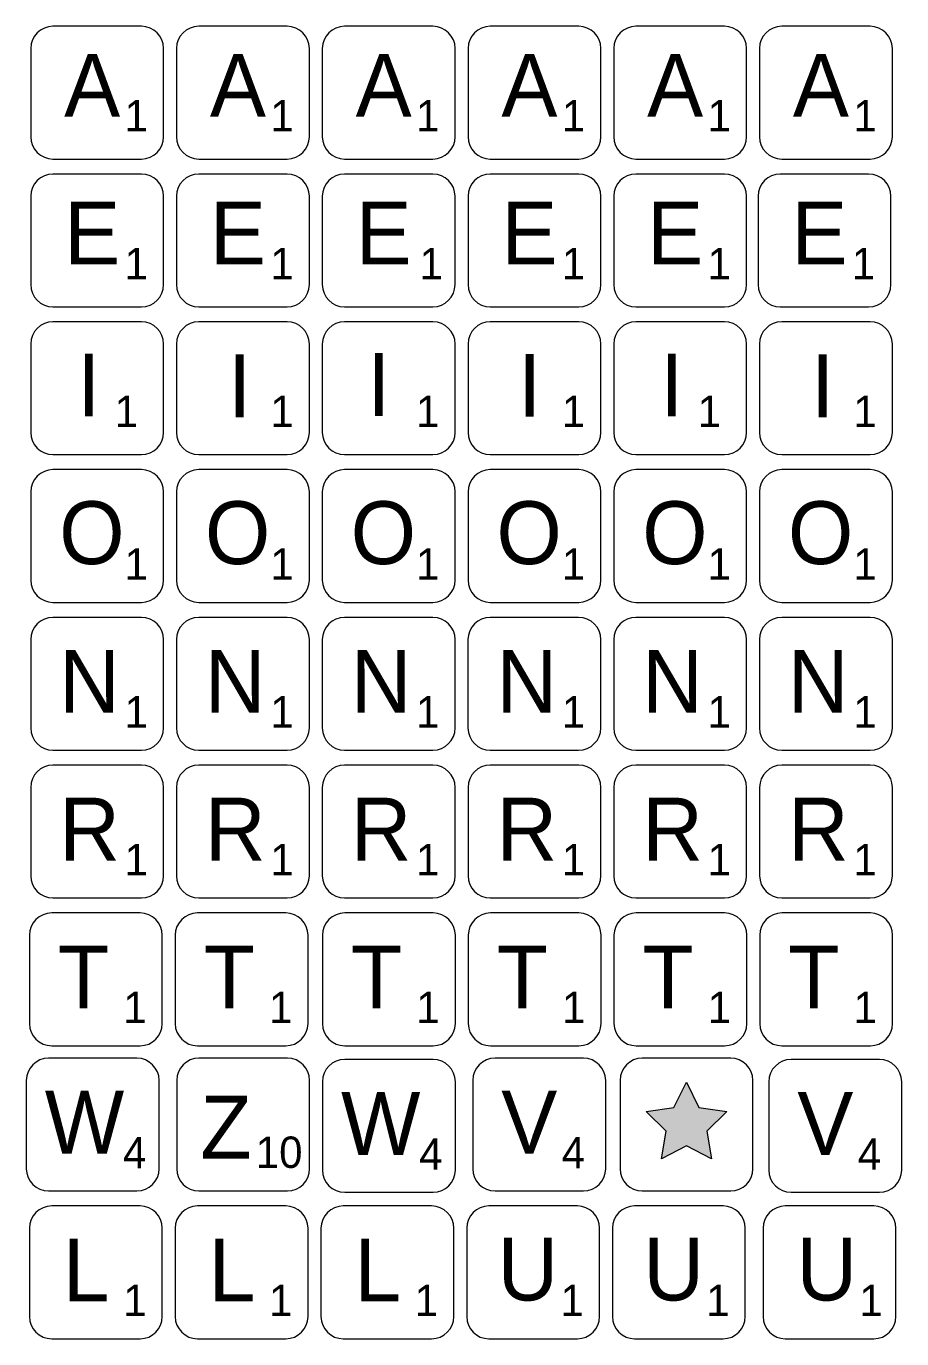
# Model space of a CAD drawing. Header units: inches. Extents: x 6.17 to 16.02, y -13.28 to -5.82.
# Drawn here: x 6.17 to 11.1, y -13.24 to -5.84 of the extents above; entities that cross this region are included whole.
import ezdxf

# ---------------------------------------------------------------- set-up
doc = ezdxf.new("R2010")
doc.units = ezdxf.units.IN
doc.header["$MEASUREMENT"] = 0
doc.layers.add('Layer 3', color=7, linetype='Continuous')

msp = doc.modelspace()

# ---------------------------------------------------------------- hatches: boundary and pattern name
at = {"layer": 'Layer 3', "true_color": 0x231f20}
h = msp.add_hatch(color=179, dxfattribs=at)
h.dxf.hatch_style = 2
h.paths.add_polyline_path([(9.8907, -11.7922), (9.9611, -11.9348), (10.1185, -11.9577), (10.0046, -12.0687), (10.0315, -12.2254), (9.8907, -12.1514), (9.75, -12.2254), (9.7769, -12.0687), (9.663, -11.9577), (9.8204, -11.9348)])

# ---------------------------------------------------------------- linework, layer by layer
at = {"layer": 'Layer 3', "lineweight": 0}
msp.add_lwpolyline([(9.8907, -11.7922), (9.9611, -11.9348), (10.1185, -11.9577), (10.0046, -12.0687), (10.0315, -12.2254), (9.8907, -12.1514), (9.75, -12.2254), (9.7769, -12.0687), (9.663, -11.9577), (9.8204, -11.9348), (9.8907, -11.7922)], dxfattribs=at)
for points in [[(6.8222, -6.5918), (6.8222, -6.5918), (6.3242, -6.5918), (6.3242, -6.5918), (6.2555, -6.5918), (6.1992, -6.5355), (6.1992, -6.4668), (6.1992, -6.4668), (6.1992, -5.9688), (6.1992, -5.9688), (6.1992, -5.9), (6.2555, -5.8438), (6.3242, -5.8438), (6.3242, -5.8438), (6.8222, -5.8438), (6.8222, -5.8438), (6.891, -5.8438), (6.9472, -5.9), (6.9472, -5.9688), (6.9472, -5.9688), (6.9472, -6.4668), (6.9472, -6.4668), (6.9472, -6.5355), (6.891, -6.5918), (6.8222, -6.5918)], [(7.6428, -6.5918), (7.6428, -6.5918), (7.1448, -6.5918), (7.1448, -6.5918), (7.076, -6.5918), (7.0198, -6.5355), (7.0198, -6.4668), (7.0198, -6.4668), (7.0198, -5.9688), (7.0198, -5.9688), (7.0198, -5.9), (7.076, -5.8438), (7.1448, -5.8438), (7.1448, -5.8438), (7.6428, -5.8438), (7.6428, -5.8438), (7.7115, -5.8438), (7.7678, -5.9), (7.7678, -5.9688), (7.7678, -5.9688), (7.7678, -6.4668), (7.7678, -6.4668), (7.7678, -6.5355), (7.7115, -6.5918), (7.6428, -6.5918)], [(8.4633, -6.5918), (8.4633, -6.5918), (7.9653, -6.5918), (7.9653, -6.5918), (7.8965, -6.5918), (7.8403, -6.5355), (7.8403, -6.4668), (7.8403, -6.4668), (7.8403, -5.9688), (7.8403, -5.9688), (7.8403, -5.9), (7.8965, -5.8438), (7.9653, -5.8438), (7.9653, -5.8438), (8.4633, -5.8438), (8.4633, -5.8438), (8.532, -5.8438), (8.5883, -5.9), (8.5883, -5.9688), (8.5883, -5.9688), (8.5883, -6.4668), (8.5883, -6.4668), (8.5883, -6.5355), (8.532, -6.5918), (8.4633, -6.5918)], [(9.2838, -6.5918), (9.2838, -6.5918), (8.7858, -6.5918), (8.7858, -6.5918), (8.717, -6.5918), (8.6608, -6.5355), (8.6608, -6.4668), (8.6608, -6.4668), (8.6608, -5.9688), (8.6608, -5.9688), (8.6608, -5.9), (8.717, -5.8438), (8.7858, -5.8438), (8.7858, -5.8438), (9.2838, -5.8438), (9.2838, -5.8438), (9.3525, -5.8438), (9.4088, -5.9), (9.4088, -5.9688), (9.4088, -5.9688), (9.4088, -6.4668), (9.4088, -6.4668), (9.4088, -6.5355), (9.3525, -6.5918), (9.2838, -6.5918)], [(10.1043, -6.5918), (10.1043, -6.5918), (9.6063, -6.5918), (9.6063, -6.5918), (9.5376, -6.5918), (9.4813, -6.5355), (9.4813, -6.4668), (9.4813, -6.4668), (9.4813, -5.9688), (9.4813, -5.9688), (9.4813, -5.9), (9.5376, -5.8438), (9.6063, -5.8438), (9.6063, -5.8438), (10.1043, -5.8438), (10.1043, -5.8438), (10.1731, -5.8438), (10.2293, -5.9), (10.2293, -5.9688), (10.2293, -5.9688), (10.2293, -6.4668), (10.2293, -6.4668), (10.2293, -6.5355), (10.1731, -6.5918), (10.1043, -6.5918)], [(10.9248, -6.5918), (10.9248, -6.5918), (10.4268, -6.5918), (10.4268, -6.5918), (10.3581, -6.5918), (10.3018, -6.5355), (10.3018, -6.4668), (10.3018, -6.4668), (10.3018, -5.9688), (10.3018, -5.9688), (10.3018, -5.9), (10.3581, -5.8438), (10.4268, -5.8438), (10.4268, -5.8438), (10.9248, -5.8438), (10.9248, -5.8438), (10.9936, -5.8438), (11.0498, -5.9), (11.0498, -5.9688), (11.0498, -5.9688), (11.0498, -6.4668), (11.0498, -6.4668), (11.0498, -6.5355), (10.9936, -6.5918), (10.9248, -6.5918)], [(6.8222, -7.4244), (6.8222, -7.4244), (6.3242, -7.4244), (6.3242, -7.4244), (6.2555, -7.4244), (6.1992, -7.3682), (6.1992, -7.2994), (6.1992, -7.2994), (6.1992, -6.8014), (6.1992, -6.8014), (6.1992, -6.7327), (6.2555, -6.6764), (6.3242, -6.6764), (6.3242, -6.6764), (6.8222, -6.6764), (6.8222, -6.6764), (6.891, -6.6764), (6.9472, -6.7327), (6.9472, -6.8014), (6.9472, -6.8014), (6.9472, -7.2994), (6.9472, -7.2994), (6.9472, -7.3682), (6.891, -7.4244), (6.8222, -7.4244)], [(7.6426, -7.4244), (7.6426, -7.4244), (7.1446, -7.4244), (7.1446, -7.4244), (7.0759, -7.4244), (7.0196, -7.3682), (7.0196, -7.2994), (7.0196, -7.2994), (7.0196, -6.8014), (7.0196, -6.8014), (7.0196, -6.7327), (7.0759, -6.6764), (7.1446, -6.6764), (7.1446, -6.6764), (7.6426, -6.6764), (7.6426, -6.6764), (7.7114, -6.6764), (7.7676, -6.7327), (7.7676, -6.8014), (7.7676, -6.8014), (7.7676, -7.2994), (7.7676, -7.2994), (7.7676, -7.3682), (7.7114, -7.4244), (7.6426, -7.4244)], [(8.4632, -7.4244), (8.4632, -7.4244), (7.9652, -7.4244), (7.9652, -7.4244), (7.8965, -7.4244), (7.8402, -7.3682), (7.8402, -7.2994), (7.8402, -7.2994), (7.8402, -6.8014), (7.8402, -6.8014), (7.8402, -6.7327), (7.8965, -6.6764), (7.9652, -6.6764), (7.9652, -6.6764), (8.4632, -6.6764), (8.4632, -6.6764), (8.532, -6.6764), (8.5882, -6.7327), (8.5882, -6.8014), (8.5882, -6.8014), (8.5882, -7.2994), (8.5882, -7.2994), (8.5882, -7.3682), (8.532, -7.4244), (8.4632, -7.4244)], [(9.2838, -7.4244), (9.2838, -7.4244), (8.7858, -7.4244), (8.7858, -7.4244), (8.717, -7.4244), (8.6608, -7.3682), (8.6608, -7.2994), (8.6608, -7.2994), (8.6608, -6.8014), (8.6608, -6.8014), (8.6608, -6.7327), (8.717, -6.6764), (8.7858, -6.6764), (8.7858, -6.6764), (9.2838, -6.6764), (9.2838, -6.6764), (9.3525, -6.6764), (9.4088, -6.7327), (9.4088, -6.8014), (9.4088, -6.8014), (9.4088, -7.2994), (9.4088, -7.2994), (9.4088, -7.3682), (9.3525, -7.4244), (9.2838, -7.4244)], [(10.1042, -7.4244), (10.1042, -7.4244), (9.6062, -7.4244), (9.6062, -7.4244), (9.5374, -7.4244), (9.4812, -7.3682), (9.4812, -7.2994), (9.4812, -7.2994), (9.4812, -6.8014), (9.4812, -6.8014), (9.4812, -6.7327), (9.5374, -6.6764), (9.6062, -6.6764), (9.6062, -6.6764), (10.1042, -6.6764), (10.1042, -6.6764), (10.1729, -6.6764), (10.2292, -6.7327), (10.2292, -6.8014), (10.2292, -6.8014), (10.2292, -7.2994), (10.2292, -7.2994), (10.2292, -7.3682), (10.1729, -7.4244), (10.1042, -7.4244)], [(10.9164, -7.4244), (10.9164, -7.4244), (10.4184, -7.4244), (10.4184, -7.4244), (10.3496, -7.4244), (10.2934, -7.3682), (10.2934, -7.2994), (10.2934, -7.2994), (10.2934, -6.8014), (10.2934, -6.8014), (10.2934, -6.7327), (10.3496, -6.6764), (10.4184, -6.6764), (10.4184, -6.6764), (10.9164, -6.6764), (10.9164, -6.6764), (10.9851, -6.6764), (11.0414, -6.7327), (11.0414, -6.8014), (11.0414, -6.8014), (11.0414, -7.2994), (11.0414, -7.2994), (11.0414, -7.3682), (10.9851, -7.4244), (10.9164, -7.4244)], [(6.8222, -8.257), (6.8222, -8.257), (6.3242, -8.257), (6.3242, -8.257), (6.2555, -8.257), (6.1992, -8.2008), (6.1992, -8.132), (6.1992, -8.132), (6.1992, -7.634), (6.1992, -7.634), (6.1992, -7.5653), (6.2555, -7.509), (6.3242, -7.509), (6.3242, -7.509), (6.8222, -7.509), (6.8222, -7.509), (6.891, -7.509), (6.9472, -7.5653), (6.9472, -7.634), (6.9472, -7.634), (6.9472, -8.132), (6.9472, -8.132), (6.9472, -8.2008), (6.891, -8.257), (6.8222, -8.257)], [(7.6428, -8.257), (7.6428, -8.257), (7.1448, -8.257), (7.1448, -8.257), (7.076, -8.257), (7.0198, -8.2008), (7.0198, -8.132), (7.0198, -8.132), (7.0198, -7.634), (7.0198, -7.634), (7.0198, -7.5653), (7.076, -7.509), (7.1448, -7.509), (7.1448, -7.509), (7.6428, -7.509), (7.6428, -7.509), (7.7115, -7.509), (7.7678, -7.5653), (7.7678, -7.634), (7.7678, -7.634), (7.7678, -8.132), (7.7678, -8.132), (7.7678, -8.2008), (7.7115, -8.257), (7.6428, -8.257)], [(8.4633, -8.257), (8.4633, -8.257), (7.9653, -8.257), (7.9653, -8.257), (7.8965, -8.257), (7.8403, -8.2008), (7.8403, -8.132), (7.8403, -8.132), (7.8403, -7.634), (7.8403, -7.634), (7.8403, -7.5653), (7.8965, -7.509), (7.9653, -7.509), (7.9653, -7.509), (8.4633, -7.509), (8.4633, -7.509), (8.532, -7.509), (8.5883, -7.5653), (8.5883, -7.634), (8.5883, -7.634), (8.5883, -8.132), (8.5883, -8.132), (8.5883, -8.2008), (8.532, -8.257), (8.4633, -8.257)], [(9.2838, -8.257), (9.2838, -8.257), (8.7858, -8.257), (8.7858, -8.257), (8.717, -8.257), (8.6608, -8.2008), (8.6608, -8.132), (8.6608, -8.132), (8.6608, -7.634), (8.6608, -7.634), (8.6608, -7.5653), (8.717, -7.509), (8.7858, -7.509), (8.7858, -7.509), (9.2838, -7.509), (9.2838, -7.509), (9.3525, -7.509), (9.4088, -7.5653), (9.4088, -7.634), (9.4088, -7.634), (9.4088, -8.132), (9.4088, -8.132), (9.4088, -8.2008), (9.3525, -8.257), (9.2838, -8.257)], [(10.1043, -8.257), (10.1043, -8.257), (9.6063, -8.257), (9.6063, -8.257), (9.5376, -8.257), (9.4813, -8.2008), (9.4813, -8.132), (9.4813, -8.132), (9.4813, -7.634), (9.4813, -7.634), (9.4813, -7.5653), (9.5376, -7.509), (9.6063, -7.509), (9.6063, -7.509), (10.1043, -7.509), (10.1043, -7.509), (10.1731, -7.509), (10.2293, -7.5653), (10.2293, -7.634), (10.2293, -7.634), (10.2293, -8.132), (10.2293, -8.132), (10.2293, -8.2008), (10.1731, -8.257), (10.1043, -8.257)], [(10.9248, -8.257), (10.9248, -8.257), (10.4268, -8.257), (10.4268, -8.257), (10.3581, -8.257), (10.3018, -8.2008), (10.3018, -8.132), (10.3018, -8.132), (10.3018, -7.634), (10.3018, -7.634), (10.3018, -7.5653), (10.3581, -7.509), (10.4268, -7.509), (10.4268, -7.509), (10.9248, -7.509), (10.9248, -7.509), (10.9936, -7.509), (11.0498, -7.5653), (11.0498, -7.634), (11.0498, -7.634), (11.0498, -8.132), (11.0498, -8.132), (11.0498, -8.2008), (10.9936, -8.257), (10.9248, -8.257)], [(6.8222, -9.0897), (6.8222, -9.0897), (6.3242, -9.0897), (6.3242, -9.0897), (6.2555, -9.0897), (6.1992, -9.0334), (6.1992, -8.9647), (6.1992, -8.9647), (6.1992, -8.4667), (6.1992, -8.4667), (6.1992, -8.3979), (6.2555, -8.3417), (6.3242, -8.3417), (6.3242, -8.3417), (6.8222, -8.3417), (6.8222, -8.3417), (6.891, -8.3417), (6.9472, -8.3979), (6.9472, -8.4667), (6.9472, -8.4667), (6.9472, -8.9647), (6.9472, -8.9647), (6.9472, -9.0334), (6.891, -9.0897), (6.8222, -9.0897)], [(7.6428, -9.0897), (7.6428, -9.0897), (7.1448, -9.0897), (7.1448, -9.0897), (7.076, -9.0897), (7.0198, -9.0334), (7.0198, -8.9647), (7.0198, -8.9647), (7.0198, -8.4667), (7.0198, -8.4667), (7.0198, -8.3979), (7.076, -8.3417), (7.1448, -8.3417), (7.1448, -8.3417), (7.6428, -8.3417), (7.6428, -8.3417), (7.7115, -8.3417), (7.7678, -8.3979), (7.7678, -8.4667), (7.7678, -8.4667), (7.7678, -8.9647), (7.7678, -8.9647), (7.7678, -9.0334), (7.7115, -9.0897), (7.6428, -9.0897)], [(8.4633, -9.0897), (8.4633, -9.0897), (7.9653, -9.0897), (7.9653, -9.0897), (7.8965, -9.0897), (7.8403, -9.0334), (7.8403, -8.9647), (7.8403, -8.9647), (7.8403, -8.4667), (7.8403, -8.4667), (7.8403, -8.3979), (7.8965, -8.3417), (7.9653, -8.3417), (7.9653, -8.3417), (8.4633, -8.3417), (8.4633, -8.3417), (8.532, -8.3417), (8.5883, -8.3979), (8.5883, -8.4667), (8.5883, -8.4667), (8.5883, -8.9647), (8.5883, -8.9647), (8.5883, -9.0334), (8.532, -9.0897), (8.4633, -9.0897)], [(9.2838, -9.0897), (9.2838, -9.0897), (8.7858, -9.0897), (8.7858, -9.0897), (8.717, -9.0897), (8.6608, -9.0334), (8.6608, -8.9647), (8.6608, -8.9647), (8.6608, -8.4667), (8.6608, -8.4667), (8.6608, -8.3979), (8.717, -8.3417), (8.7858, -8.3417), (8.7858, -8.3417), (9.2838, -8.3417), (9.2838, -8.3417), (9.3525, -8.3417), (9.4088, -8.3979), (9.4088, -8.4667), (9.4088, -8.4667), (9.4088, -8.9647), (9.4088, -8.9647), (9.4088, -9.0334), (9.3525, -9.0897), (9.2838, -9.0897)], [(10.1043, -9.0897), (10.1043, -9.0897), (9.6063, -9.0897), (9.6063, -9.0897), (9.5376, -9.0897), (9.4813, -9.0334), (9.4813, -8.9647), (9.4813, -8.9647), (9.4813, -8.4667), (9.4813, -8.4667), (9.4813, -8.3979), (9.5376, -8.3417), (9.6063, -8.3417), (9.6063, -8.3417), (10.1043, -8.3417), (10.1043, -8.3417), (10.1731, -8.3417), (10.2293, -8.3979), (10.2293, -8.4667), (10.2293, -8.4667), (10.2293, -8.9647), (10.2293, -8.9647), (10.2293, -9.0334), (10.1731, -9.0897), (10.1043, -9.0897)], [(10.9248, -9.0897), (10.9248, -9.0897), (10.4268, -9.0897), (10.4268, -9.0897), (10.3581, -9.0897), (10.3018, -9.0334), (10.3018, -8.9647), (10.3018, -8.9647), (10.3018, -8.4667), (10.3018, -8.4667), (10.3018, -8.3979), (10.3581, -8.3417), (10.4268, -8.3417), (10.4268, -8.3417), (10.9248, -8.3417), (10.9248, -8.3417), (10.9936, -8.3417), (11.0498, -8.3979), (11.0498, -8.4667), (11.0498, -8.4667), (11.0498, -8.9647), (11.0498, -8.9647), (11.0498, -9.0334), (10.9936, -9.0897), (10.9248, -9.0897)], [(6.8222, -9.9223), (6.8222, -9.9223), (6.3242, -9.9223), (6.3242, -9.9223), (6.2555, -9.9223), (6.1992, -9.8661), (6.1992, -9.7973), (6.1992, -9.7973), (6.1992, -9.2993), (6.1992, -9.2993), (6.1992, -9.2306), (6.2555, -9.1743), (6.3242, -9.1743), (6.3242, -9.1743), (6.8222, -9.1743), (6.8222, -9.1743), (6.891, -9.1743), (6.9472, -9.2306), (6.9472, -9.2993), (6.9472, -9.2993), (6.9472, -9.7973), (6.9472, -9.7973), (6.9472, -9.8661), (6.891, -9.9223), (6.8222, -9.9223)], [(7.6426, -9.9223), (7.6426, -9.9223), (7.1446, -9.9223), (7.1446, -9.9223), (7.0759, -9.9223), (7.0196, -9.8661), (7.0196, -9.7973), (7.0196, -9.7973), (7.0196, -9.2993), (7.0196, -9.2993), (7.0196, -9.2306), (7.0759, -9.1743), (7.1446, -9.1743), (7.1446, -9.1743), (7.6426, -9.1743), (7.6426, -9.1743), (7.7114, -9.1743), (7.7676, -9.2306), (7.7676, -9.2993), (7.7676, -9.2993), (7.7676, -9.7973), (7.7676, -9.7973), (7.7676, -9.8661), (7.7114, -9.9223), (7.6426, -9.9223)], [(8.4633, -9.9223), (8.4633, -9.9223), (7.9653, -9.9223), (7.9653, -9.9223), (7.8965, -9.9223), (7.8403, -9.8661), (7.8403, -9.7973), (7.8403, -9.7973), (7.8403, -9.2993), (7.8403, -9.2993), (7.8403, -9.2306), (7.8965, -9.1743), (7.9653, -9.1743), (7.9653, -9.1743), (8.4633, -9.1743), (8.4633, -9.1743), (8.532, -9.1743), (8.5883, -9.2306), (8.5883, -9.2993), (8.5883, -9.2993), (8.5883, -9.7973), (8.5883, -9.7973), (8.5883, -9.8661), (8.532, -9.9223), (8.4633, -9.9223)], [(9.2837, -9.9223), (9.2837, -9.9223), (8.7857, -9.9223), (8.7857, -9.9223), (8.7169, -9.9223), (8.6607, -9.8661), (8.6607, -9.7973), (8.6607, -9.7973), (8.6607, -9.2993), (8.6607, -9.2993), (8.6607, -9.2306), (8.7169, -9.1743), (8.7857, -9.1743), (8.7857, -9.1743), (9.2837, -9.1743), (9.2837, -9.1743), (9.3524, -9.1743), (9.4087, -9.2306), (9.4087, -9.2993), (9.4087, -9.2993), (9.4087, -9.7973), (9.4087, -9.7973), (9.4087, -9.8661), (9.3524, -9.9223), (9.2837, -9.9223)], [(10.1041, -9.9223), (10.1041, -9.9223), (9.6061, -9.9223), (9.6061, -9.9223), (9.5373, -9.9223), (9.4811, -9.8661), (9.4811, -9.7973), (9.4811, -9.7973), (9.4811, -9.2993), (9.4811, -9.2993), (9.4811, -9.2306), (9.5373, -9.1743), (9.6061, -9.1743), (9.6061, -9.1743), (10.1041, -9.1743), (10.1041, -9.1743), (10.1728, -9.1743), (10.2291, -9.2306), (10.2291, -9.2993), (10.2291, -9.2993), (10.2291, -9.7973), (10.2291, -9.7973), (10.2291, -9.8661), (10.1728, -9.9223), (10.1041, -9.9223)], [(10.9247, -9.9223), (10.9247, -9.9223), (10.4267, -9.9223), (10.4267, -9.9223), (10.358, -9.9223), (10.3017, -9.8661), (10.3017, -9.7973), (10.3017, -9.7973), (10.3017, -9.2993), (10.3017, -9.2993), (10.3017, -9.2306), (10.358, -9.1743), (10.4267, -9.1743), (10.4267, -9.1743), (10.9247, -9.1743), (10.9247, -9.1743), (10.9935, -9.1743), (11.0497, -9.2306), (11.0497, -9.2993), (11.0497, -9.2993), (11.0497, -9.7973), (11.0497, -9.7973), (11.0497, -9.8661), (10.9935, -9.9223), (10.9247, -9.9223)], [(6.8222, -10.7549), (6.8222, -10.7549), (6.3242, -10.7549), (6.3242, -10.7549), (6.2555, -10.7549), (6.1992, -10.6987), (6.1992, -10.6299), (6.1992, -10.6299), (6.1992, -10.1319), (6.1992, -10.1319), (6.1992, -10.0632), (6.2555, -10.0069), (6.3242, -10.0069), (6.3242, -10.0069), (6.8222, -10.0069), (6.8222, -10.0069), (6.891, -10.0069), (6.9472, -10.0632), (6.9472, -10.1319), (6.9472, -10.1319), (6.9472, -10.6299), (6.9472, -10.6299), (6.9472, -10.6987), (6.891, -10.7549), (6.8222, -10.7549)], [(7.6426, -10.7549), (7.6426, -10.7549), (7.1446, -10.7549), (7.1446, -10.7549), (7.0759, -10.7549), (7.0196, -10.6987), (7.0196, -10.6299), (7.0196, -10.6299), (7.0196, -10.1319), (7.0196, -10.1319), (7.0196, -10.0632), (7.0759, -10.0069), (7.1446, -10.0069), (7.1446, -10.0069), (7.6426, -10.0069), (7.6426, -10.0069), (7.7114, -10.0069), (7.7676, -10.0632), (7.7676, -10.1319), (7.7676, -10.1319), (7.7676, -10.6299), (7.7676, -10.6299), (7.7676, -10.6987), (7.7114, -10.7549), (7.6426, -10.7549)], [(8.4633, -10.7549), (8.4633, -10.7549), (7.9653, -10.7549), (7.9653, -10.7549), (7.8965, -10.7549), (7.8403, -10.6987), (7.8403, -10.6299), (7.8403, -10.6299), (7.8403, -10.1319), (7.8403, -10.1319), (7.8403, -10.0632), (7.8965, -10.0069), (7.9653, -10.0069), (7.9653, -10.0069), (8.4633, -10.0069), (8.4633, -10.0069), (8.532, -10.0069), (8.5883, -10.0632), (8.5883, -10.1319), (8.5883, -10.1319), (8.5883, -10.6299), (8.5883, -10.6299), (8.5883, -10.6987), (8.532, -10.7549), (8.4633, -10.7549)], [(9.2839, -10.7549), (9.2839, -10.7549), (8.7859, -10.7549), (8.7859, -10.7549), (8.7172, -10.7549), (8.6609, -10.6987), (8.6609, -10.6299), (8.6609, -10.6299), (8.6609, -10.1319), (8.6609, -10.1319), (8.6609, -10.0632), (8.7172, -10.0069), (8.7859, -10.0069), (8.7859, -10.0069), (9.2839, -10.0069), (9.2839, -10.0069), (9.3527, -10.0069), (9.4089, -10.0632), (9.4089, -10.1319), (9.4089, -10.1319), (9.4089, -10.6299), (9.4089, -10.6299), (9.4089, -10.6987), (9.3527, -10.7549), (9.2839, -10.7549)], [(10.1045, -10.7549), (10.1045, -10.7549), (9.6065, -10.7549), (9.6065, -10.7549), (9.5378, -10.7549), (9.4815, -10.6987), (9.4815, -10.6299), (9.4815, -10.6299), (9.4815, -10.1319), (9.4815, -10.1319), (9.4815, -10.0632), (9.5378, -10.0069), (9.6065, -10.0069), (9.6065, -10.0069), (10.1045, -10.0069), (10.1045, -10.0069), (10.1733, -10.0069), (10.2295, -10.0632), (10.2295, -10.1319), (10.2295, -10.1319), (10.2295, -10.6299), (10.2295, -10.6299), (10.2295, -10.6987), (10.1733, -10.7549), (10.1045, -10.7549)], [(10.9252, -10.7549), (10.9252, -10.7549), (10.4272, -10.7549), (10.4272, -10.7549), (10.3584, -10.7549), (10.3022, -10.6987), (10.3022, -10.6299), (10.3022, -10.6299), (10.3022, -10.1319), (10.3022, -10.1319), (10.3022, -10.0632), (10.3584, -10.0069), (10.4272, -10.0069), (10.4272, -10.0069), (10.9252, -10.0069), (10.9252, -10.0069), (10.9939, -10.0069), (11.0502, -10.0632), (11.0502, -10.1319), (11.0502, -10.1319), (11.0502, -10.6299), (11.0502, -10.6299), (11.0502, -10.6987), (10.9939, -10.7549), (10.9252, -10.7549)], [(6.8149, -11.5876), (6.8149, -11.5876), (6.3169, -11.5876), (6.3169, -11.5876), (6.2481, -11.5876), (6.1919, -11.5313), (6.1919, -11.4626), (6.1919, -11.4626), (6.1919, -10.9646), (6.1919, -10.9646), (6.1919, -10.8958), (6.2481, -10.8396), (6.3169, -10.8396), (6.3169, -10.8396), (6.8149, -10.8396), (6.8149, -10.8396), (6.8836, -10.8396), (6.9399, -10.8958), (6.9399, -10.9646), (6.9399, -10.9646), (6.9399, -11.4626), (6.9399, -11.4626), (6.9399, -11.5313), (6.8836, -11.5876), (6.8149, -11.5876)], [(7.6354, -11.5876), (7.6354, -11.5876), (7.1374, -11.5876), (7.1374, -11.5876), (7.0686, -11.5876), (7.0124, -11.5313), (7.0124, -11.4626), (7.0124, -11.4626), (7.0124, -10.9646), (7.0124, -10.9646), (7.0124, -10.8958), (7.0686, -10.8396), (7.1374, -10.8396), (7.1374, -10.8396), (7.6354, -10.8396), (7.6354, -10.8396), (7.7041, -10.8396), (7.7604, -10.8958), (7.7604, -10.9646), (7.7604, -10.9646), (7.7604, -11.4626), (7.7604, -11.4626), (7.7604, -11.5313), (7.7041, -11.5876), (7.6354, -11.5876)], [(8.4645, -11.5876), (8.4645, -11.5876), (7.9665, -11.5876), (7.9665, -11.5876), (7.8977, -11.5876), (7.8415, -11.5313), (7.8415, -11.4626), (7.8415, -11.4626), (7.8415, -10.9646), (7.8415, -10.9646), (7.8415, -10.8958), (7.8977, -10.8396), (7.9665, -10.8396), (7.9665, -10.8396), (8.4645, -10.8396), (8.4645, -10.8396), (8.5332, -10.8396), (8.5895, -10.8958), (8.5895, -10.9646), (8.5895, -10.9646), (8.5895, -11.4626), (8.5895, -11.4626), (8.5895, -11.5313), (8.5332, -11.5876), (8.4645, -11.5876)], [(9.285, -11.5876), (9.285, -11.5876), (8.787, -11.5876), (8.787, -11.5876), (8.7183, -11.5876), (8.662, -11.5313), (8.662, -11.4626), (8.662, -11.4626), (8.662, -10.9646), (8.662, -10.9646), (8.662, -10.8958), (8.7183, -10.8396), (8.787, -10.8396), (8.787, -10.8396), (9.285, -10.8396), (9.285, -10.8396), (9.3538, -10.8396), (9.41, -10.8958), (9.41, -10.9646), (9.41, -10.9646), (9.41, -11.4626), (9.41, -11.4626), (9.41, -11.5313), (9.3538, -11.5876), (9.285, -11.5876)], [(10.1055, -11.5876), (10.1055, -11.5876), (9.6075, -11.5876), (9.6075, -11.5876), (9.5388, -11.5876), (9.4825, -11.5313), (9.4825, -11.4626), (9.4825, -11.4626), (9.4825, -10.9646), (9.4825, -10.9646), (9.4825, -10.8958), (9.5388, -10.8396), (9.6075, -10.8396), (9.6075, -10.8396), (10.1055, -10.8396), (10.1055, -10.8396), (10.1743, -10.8396), (10.2305, -10.8958), (10.2305, -10.9646), (10.2305, -10.9646), (10.2305, -11.4626), (10.2305, -11.4626), (10.2305, -11.5313), (10.1743, -11.5876), (10.1055, -11.5876)], [(10.926, -11.5876), (10.926, -11.5876), (10.428, -11.5876), (10.428, -11.5876), (10.3593, -11.5876), (10.303, -11.5313), (10.303, -11.4626), (10.303, -11.4626), (10.303, -10.9646), (10.303, -10.9646), (10.303, -10.8958), (10.3593, -10.8396), (10.428, -10.8396), (10.428, -10.8396), (10.926, -10.8396), (10.926, -10.8396), (10.9948, -10.8396), (11.051, -10.8958), (11.051, -10.9646), (11.051, -10.9646), (11.051, -11.4626), (11.051, -11.4626), (11.051, -11.5313), (10.9948, -11.5876), (10.926, -11.5876)], [(6.7969, -12.4057), (6.7969, -12.4057), (6.2989, -12.4057), (6.2989, -12.4057), (6.2302, -12.4057), (6.1739, -12.3494), (6.1739, -12.2807), (6.1739, -12.2807), (6.1739, -11.7827), (6.1739, -11.7827), (6.1739, -11.7139), (6.2302, -11.6577), (6.2989, -11.6577), (6.2989, -11.6577), (6.7969, -11.6577), (6.7969, -11.6577), (6.8657, -11.6577), (6.9219, -11.7139), (6.9219, -11.7827), (6.9219, -11.7827), (6.9219, -12.2807), (6.9219, -12.2807), (6.9219, -12.3494), (6.8657, -12.4057), (6.7969, -12.4057)], [(7.644, -12.4057), (7.644, -12.4057), (7.146, -12.4057), (7.146, -12.4057), (7.0772, -12.4057), (7.021, -12.3494), (7.021, -12.2807), (7.021, -12.2807), (7.021, -11.7827), (7.021, -11.7827), (7.021, -11.7139), (7.0772, -11.6577), (7.146, -11.6577), (7.146, -11.6577), (7.644, -11.6577), (7.644, -11.6577), (7.7127, -11.6577), (7.769, -11.7139), (7.769, -11.7827), (7.769, -11.7827), (7.769, -12.2807), (7.769, -12.2807), (7.769, -12.3494), (7.7127, -12.4057), (7.644, -12.4057)], [(8.4645, -12.4129), (8.4645, -12.4129), (7.9665, -12.4129), (7.9665, -12.4129), (7.8977, -12.4129), (7.8415, -12.3567), (7.8415, -12.2879), (7.8415, -12.2879), (7.8415, -11.7899), (7.8415, -11.7899), (7.8415, -11.7212), (7.8977, -11.6649), (7.9665, -11.6649), (7.9665, -11.6649), (8.4645, -11.6649), (8.4645, -11.6649), (8.5332, -11.6649), (8.5895, -11.7212), (8.5895, -11.7899), (8.5895, -11.7899), (8.5895, -12.2879), (8.5895, -12.2879), (8.5895, -12.3567), (8.5332, -12.4129), (8.4645, -12.4129)], [(9.3108, -12.4057), (9.3108, -12.4057), (8.8128, -12.4057), (8.8128, -12.4057), (8.744, -12.4057), (8.6878, -12.3494), (8.6878, -12.2807), (8.6878, -12.2807), (8.6878, -11.7827), (8.6878, -11.7827), (8.6878, -11.7139), (8.744, -11.6577), (8.8128, -11.6577), (8.8128, -11.6577), (9.3108, -11.6577), (9.3108, -11.6577), (9.3795, -11.6577), (9.4358, -11.7139), (9.4358, -11.7827), (9.4358, -11.7827), (9.4358, -12.2807), (9.4358, -12.2807), (9.4358, -12.3494), (9.3795, -12.4057), (9.3108, -12.4057)], [(10.1397, -12.4057), (10.1397, -12.4057), (9.6417, -12.4057), (9.6417, -12.4057), (9.573, -12.4057), (9.5167, -12.3494), (9.5167, -12.2807), (9.5167, -12.2807), (9.5167, -11.7827), (9.5167, -11.7827), (9.5167, -11.7139), (9.573, -11.6577), (9.6417, -11.6577), (9.6417, -11.6577), (10.1397, -11.6577), (10.1397, -11.6577), (10.2085, -11.6577), (10.2647, -11.7139), (10.2647, -11.7827), (10.2647, -11.7827), (10.2647, -12.2807), (10.2647, -12.2807), (10.2647, -12.3494), (10.2085, -12.4057), (10.1397, -12.4057)], [(10.9775, -12.4129), (10.9775, -12.4129), (10.4795, -12.4129), (10.4795, -12.4129), (10.4108, -12.4129), (10.3545, -12.3567), (10.3545, -12.2879), (10.3545, -12.2879), (10.3545, -11.7899), (10.3545, -11.7899), (10.3545, -11.7212), (10.4108, -11.6649), (10.4795, -11.6649), (10.4795, -11.6649), (10.9775, -11.6649), (10.9775, -11.6649), (11.0463, -11.6649), (11.1025, -11.7212), (11.1025, -11.7899), (11.1025, -11.7899), (11.1025, -12.2879), (11.1025, -12.2879), (11.1025, -12.3567), (11.0463, -12.4129), (10.9775, -12.4129)], [(6.8149, -13.2383), (6.8149, -13.2383), (6.3169, -13.2383), (6.3169, -13.2383), (6.2481, -13.2383), (6.1919, -13.182), (6.1919, -13.1133), (6.1919, -13.1133), (6.1919, -12.6153), (6.1919, -12.6153), (6.1919, -12.5465), (6.2481, -12.4903), (6.3169, -12.4903), (6.3169, -12.4903), (6.8149, -12.4903), (6.8149, -12.4903), (6.8836, -12.4903), (6.9399, -12.5465), (6.9399, -12.6153), (6.9399, -12.6153), (6.9399, -13.1133), (6.9399, -13.1133), (6.9399, -13.182), (6.8836, -13.2383), (6.8149, -13.2383)], [(7.6354, -13.2383), (7.6354, -13.2383), (7.1374, -13.2383), (7.1374, -13.2383), (7.0686, -13.2383), (7.0124, -13.182), (7.0124, -13.1133), (7.0124, -13.1133), (7.0124, -12.6153), (7.0124, -12.6153), (7.0124, -12.5465), (7.0686, -12.4903), (7.1374, -12.4903), (7.1374, -12.4903), (7.6354, -12.4903), (7.6354, -12.4903), (7.7041, -12.4903), (7.7604, -12.5465), (7.7604, -12.6153), (7.7604, -12.6153), (7.7604, -13.1133), (7.7604, -13.1133), (7.7604, -13.182), (7.7041, -13.2383), (7.6354, -13.2383)], [(8.4559, -13.2383), (8.4559, -13.2383), (7.9579, -13.2383), (7.9579, -13.2383), (7.8891, -13.2383), (7.8329, -13.182), (7.8329, -13.1133), (7.8329, -13.1133), (7.8329, -12.6153), (7.8329, -12.6153), (7.8329, -12.5465), (7.8891, -12.4903), (7.9579, -12.4903), (7.9579, -12.4903), (8.4559, -12.4903), (8.4559, -12.4903), (8.5246, -12.4903), (8.5809, -12.5465), (8.5809, -12.6153), (8.5809, -12.6153), (8.5809, -13.1133), (8.5809, -13.1133), (8.5809, -13.182), (8.5246, -13.2383), (8.4559, -13.2383)], [(9.2764, -13.2383), (9.2764, -13.2383), (8.7784, -13.2383), (8.7784, -13.2383), (8.7097, -13.2383), (8.6534, -13.182), (8.6534, -13.1133), (8.6534, -13.1133), (8.6534, -12.6153), (8.6534, -12.6153), (8.6534, -12.5465), (8.7097, -12.4903), (8.7784, -12.4903), (8.7784, -12.4903), (9.2764, -12.4903), (9.2764, -12.4903), (9.3452, -12.4903), (9.4014, -12.5465), (9.4014, -12.6153), (9.4014, -12.6153), (9.4014, -13.1133), (9.4014, -13.1133), (9.4014, -13.182), (9.3452, -13.2383), (9.2764, -13.2383)], [(10.0969, -13.2383), (10.0969, -13.2383), (9.5989, -13.2383), (9.5989, -13.2383), (9.5302, -13.2383), (9.4739, -13.182), (9.4739, -13.1133), (9.4739, -13.1133), (9.4739, -12.6153), (9.4739, -12.6153), (9.4739, -12.5465), (9.5302, -12.4903), (9.5989, -12.4903), (9.5989, -12.4903), (10.0969, -12.4903), (10.0969, -12.4903), (10.1657, -12.4903), (10.2219, -12.5465), (10.2219, -12.6153), (10.2219, -12.6153), (10.2219, -13.1133), (10.2219, -13.1133), (10.2219, -13.182), (10.1657, -13.2383), (10.0969, -13.2383)], [(10.9452, -13.2383), (10.9452, -13.2383), (10.4472, -13.2383), (10.4472, -13.2383), (10.3785, -13.2383), (10.3222, -13.182), (10.3222, -13.1133), (10.3222, -13.1133), (10.3222, -12.6153), (10.3222, -12.6153), (10.3222, -12.5465), (10.3785, -12.4903), (10.4472, -12.4903), (10.4472, -12.4903), (10.9452, -12.4903), (10.9452, -12.4903), (11.014, -12.4903), (11.0702, -12.5465), (11.0702, -12.6153), (11.0702, -12.6153), (11.0702, -13.1133), (11.0702, -13.1133), (11.0702, -13.182), (11.014, -13.2383), (10.9452, -13.2383)]]:
    msp.add_open_spline(points, degree=3, knots=[0, 0, 0, 0, 1, 1, 1, 2, 2, 2, 3, 3, 3, 4, 4, 4, 5, 5, 5, 6, 6, 6, 7, 7, 7, 8, 8, 8, 8], dxfattribs=at)

# ---------------------------------------------------------------- texts
at = {"layer": 'Layer 3', "color": 7, "true_color": 0xffffff, "attachment_point": 7}
for s, insert, char_height in [('\\fAGaramondPro Regular|b0|i0|c0|p34;\\W1;A', (6.387, -6.3534), 0.354), ('\\fAGaramondPro Regular|b0|i0|c0|p34;\\W1;A', (7.2076, -6.3534), 0.354), ('\\fAGaramondPro Regular|b0|i0|c0|p34;\\W1;A', (8.0281, -6.3534), 0.354), ('\\fAGaramondPro Regular|b0|i0|c0|p34;\\W1;A', (8.8486, -6.3534), 0.354), ('\\fAGaramondPro Regular|b0|i0|c0|p34;\\W1;A', (9.6691, -6.3534), 0.354), ('\\fAGaramondPro Regular|b0|i0|c0|p34;\\W1;A', (10.4896, -6.3534), 0.354), ('\\fAGaramondPro Regular|b0|i0|c0|p34;\\W1;1', (6.7274, -6.4367), 0.177), ('\\fAGaramondPro Regular|b0|i0|c0|p34;\\W1;1', (7.5479, -6.4367), 0.177), ('\\fAGaramondPro Regular|b0|i0|c0|p34;\\W1;1', (8.3684, -6.4367), 0.177), ('\\fAGaramondPro Regular|b0|i0|c0|p34;\\W1;1', (9.1889, -6.4367), 0.177), ('\\fAGaramondPro Regular|b0|i0|c0|p34;\\W1;1', (10.0094, -6.4367), 0.177), ('\\fAGaramondPro Regular|b0|i0|c0|p34;\\W1;1', (10.83, -6.4367), 0.177), ('\\fAGaramondPro Regular|b0|i0|c0|p34;\\W1;E', (6.387, -7.186), 0.354), ('\\fAGaramondPro Regular|b0|i0|c0|p34;\\W1;E', (7.2074, -7.186), 0.354), ('\\fAGaramondPro Regular|b0|i0|c0|p34;\\W1;E', (8.028, -7.186), 0.354), ('\\fAGaramondPro Regular|b0|i0|c0|p34;\\W1;E', (8.8486, -7.186), 0.354), ('\\fAGaramondPro Regular|b0|i0|c0|p34;\\W1;E', (9.669, -7.186), 0.354), ('\\fAGaramondPro Regular|b0|i0|c0|p34;\\W1;E', (10.4812, -7.186), 0.354), ('\\fAGaramondPro Regular|b0|i0|c0|p34;\\W1;1', (6.7274, -7.2693), 0.177), ('\\fAGaramondPro Regular|b0|i0|c0|p34;\\W1;1', (7.5478, -7.2693), 0.177), ('\\fAGaramondPro Regular|b0|i0|c0|p34;\\W1;1', (8.3878, -7.2693), 0.177), ('\\fAGaramondPro Regular|b0|i0|c0|p34;\\W1;1', (9.1889, -7.2693), 0.177), ('\\fAGaramondPro Regular|b0|i0|c0|p34;\\W1;1', (10.0093, -7.2693), 0.177), ('\\fAGaramondPro Regular|b0|i0|c0|p34;\\W1;1', (10.8215, -7.2693), 0.177), ('\\fAGaramondPro Regular|b0|i0|c0|p34;\\W1;I', (6.4605, -8.0416), 0.354), ('\\fAGaramondPro Regular|b0|i0|c0|p34;\\W1;I', (8.0932, -8.0391), 0.354), ('\\fAGaramondPro Regular|b0|i0|c0|p34;\\W1;I', (8.9426, -8.044), 0.354), ('\\fAGaramondPro Regular|b0|i0|c0|p34;\\W1;I', (9.7425, -8.0416), 0.354), ('\\fAGaramondPro Regular|b0|i0|c0|p34;\\W1;I', (7.3099, -8.0465), 0.354), ('\\fAGaramondPro Regular|b0|i0|c0|p34;\\W1;I', (10.5919, -8.0465), 0.354), ('\\fAGaramondPro Regular|b0|i0|c0|p34;\\W1;1', (6.6718, -8.102), 0.177), ('\\fAGaramondPro Regular|b0|i0|c0|p34;\\W1;1', (7.5479, -8.102), 0.177), ('\\fAGaramondPro Regular|b0|i0|c0|p34;\\W1;1', (8.3684, -8.102), 0.177), ('\\fAGaramondPro Regular|b0|i0|c0|p34;\\W1;1', (9.1889, -8.102), 0.177), ('\\fAGaramondPro Regular|b0|i0|c0|p34;\\W1;1', (9.9539, -8.102), 0.177), ('\\fAGaramondPro Regular|b0|i0|c0|p34;\\W1;1', (10.83, -8.102), 0.177), ('\\fAGaramondPro Regular|b0|i0|c0|p34;\\W1;O', (6.3593, -8.8791), 0.354), ('\\fAGaramondPro Regular|b0|i0|c0|p34;\\W1;O', (7.1798, -8.8791), 0.354), ('\\fAGaramondPro Regular|b0|i0|c0|p34;\\W1;O', (8.0003, -8.8791), 0.354), ('\\fAGaramondPro Regular|b0|i0|c0|p34;\\W1;O', (8.8208, -8.8791), 0.354), ('\\fAGaramondPro Regular|b0|i0|c0|p34;\\W1;O', (9.6413, -8.8791), 0.354), ('\\fAGaramondPro Regular|b0|i0|c0|p34;\\W1;O', (10.4619, -8.8791), 0.354), ('\\fAGaramondPro Regular|b0|i0|c0|p34;\\W1;1', (6.7274, -8.9624), 0.177), ('\\fAGaramondPro Regular|b0|i0|c0|p34;\\W1;1', (7.5479, -8.9624), 0.177), ('\\fAGaramondPro Regular|b0|i0|c0|p34;\\W1;1', (8.3684, -8.9624), 0.177), ('\\fAGaramondPro Regular|b0|i0|c0|p34;\\W1;1', (9.1889, -8.9624), 0.177), ('\\fAGaramondPro Regular|b0|i0|c0|p34;\\W1;1', (10.0094, -8.9624), 0.177), ('\\fAGaramondPro Regular|b0|i0|c0|p34;\\W1;1', (10.83, -8.9624), 0.177), ('\\fAGaramondPro Regular|b0|i0|c0|p34;\\W1;N', (6.3593, -9.7117), 0.354), ('\\fAGaramondPro Regular|b0|i0|c0|p34;\\W1;N', (7.1797, -9.7117), 0.354), ('\\fAGaramondPro Regular|b0|i0|c0|p34;\\W1;N', (8.0003, -9.7117), 0.354), ('\\fAGaramondPro Regular|b0|i0|c0|p34;\\W1;N', (8.8207, -9.7117), 0.354), ('\\fAGaramondPro Regular|b0|i0|c0|p34;\\W1;N', (9.6411, -9.7117), 0.354), ('\\fAGaramondPro Regular|b0|i0|c0|p34;\\W1;N', (10.4617, -9.7117), 0.354), ('\\fAGaramondPro Regular|b0|i0|c0|p34;\\W1;1', (6.7274, -9.795), 0.177), ('\\fAGaramondPro Regular|b0|i0|c0|p34;\\W1;1', (7.5478, -9.795), 0.177), ('\\fAGaramondPro Regular|b0|i0|c0|p34;\\W1;1', (8.3684, -9.795), 0.177), ('\\fAGaramondPro Regular|b0|i0|c0|p34;\\W1;1', (9.1888, -9.795), 0.177), ('\\fAGaramondPro Regular|b0|i0|c0|p34;\\W1;1', (10.0092, -9.795), 0.177), ('\\fAGaramondPro Regular|b0|i0|c0|p34;\\W1;1', (10.8299, -9.795), 0.177), ('\\fAGaramondPro Regular|b0|i0|c0|p34;\\W1;R', (6.3593, -10.5443), 0.354), ('\\fAGaramondPro Regular|b0|i0|c0|p34;\\W1;R', (7.1797, -10.5443), 0.354), ('\\fAGaramondPro Regular|b0|i0|c0|p34;\\W1;R', (8.0003, -10.5443), 0.354), ('\\fAGaramondPro Regular|b0|i0|c0|p34;\\W1;R', (8.8209, -10.5443), 0.354), ('\\fAGaramondPro Regular|b0|i0|c0|p34;\\W1;R', (9.6416, -10.5443), 0.354), ('\\fAGaramondPro Regular|b0|i0|c0|p34;\\W1;R', (10.4622, -10.5443), 0.354), ('\\fAGaramondPro Regular|b0|i0|c0|p34;\\W1;1', (6.7274, -10.6276), 0.177), ('\\fAGaramondPro Regular|b0|i0|c0|p34;\\W1;1', (7.5478, -10.6276), 0.177), ('\\fAGaramondPro Regular|b0|i0|c0|p34;\\W1;1', (8.3684, -10.6276), 0.177), ('\\fAGaramondPro Regular|b0|i0|c0|p34;\\W1;1', (9.189, -10.6276), 0.177), ('\\fAGaramondPro Regular|b0|i0|c0|p34;\\W1;1', (10.0097, -10.6276), 0.177), ('\\fAGaramondPro Regular|b0|i0|c0|p34;\\W1;1', (10.8303, -10.6276), 0.177), ('\\fAGaramondPro Regular|b0|i0|c0|p34;\\W1;T', (6.3519, -11.377), 0.354), ('\\fAGaramondPro Regular|b0|i0|c0|p34;\\W1;T', (7.1724, -11.377), 0.354), ('\\fAGaramondPro Regular|b0|i0|c0|p34;\\W1;T', (8.0015, -11.377), 0.354), ('\\fAGaramondPro Regular|b0|i0|c0|p34;\\W1;T', (8.822, -11.377), 0.354), ('\\fAGaramondPro Regular|b0|i0|c0|p34;\\W1;T', (9.6425, -11.377), 0.354), ('\\fAGaramondPro Regular|b0|i0|c0|p34;\\W1;T', (10.4631, -11.377), 0.354), ('\\fAGaramondPro Regular|b0|i0|c0|p34;\\W1;1', (6.72, -11.4603), 0.177), ('\\fAGaramondPro Regular|b0|i0|c0|p34;\\W1;1', (7.5405, -11.4603), 0.177), ('\\fAGaramondPro Regular|b0|i0|c0|p34;\\W1;1', (8.3696, -11.4603), 0.177), ('\\fAGaramondPro Regular|b0|i0|c0|p34;\\W1;1', (9.1901, -11.4603), 0.177), ('\\fAGaramondPro Regular|b0|i0|c0|p34;\\W1;1', (10.0107, -11.4603), 0.177), ('\\fAGaramondPro Regular|b0|i0|c0|p34;\\W1;1', (10.8312, -11.4603), 0.177), ('\\fAGaramondPro Regular|b0|i0|c0|p34;\\W1;W', (6.2784, -12.1951), 0.354), ('\\fAGaramondPro Regular|b0|i0|c0|p34;\\W1;Z', (7.1532, -12.2228), 0.354), ('\\fAGaramondPro Regular|b0|i0|c0|p34;\\W1;W', (7.946, -12.2023), 0.354), ('\\fAGaramondPro Regular|b0|i0|c0|p34;\\W1;V', (8.8478, -12.1951), 0.354), ('\\fAGaramondPro Regular|b0|i0|c0|p34;\\W1;V', (10.5146, -12.2023), 0.354), ('\\fAGaramondPro Regular|b0|i0|c0|p34;\\W1;4', (6.7183, -12.2784), 0.177), ('\\fAGaramondPro Regular|b0|i0|c0|p34;\\W1;10', (7.4658, -12.2784), 0.177), ('\\fAGaramondPro Regular|b0|i0|c0|p34;\\W1;4', (8.3859, -12.2856), 0.177), ('\\fAGaramondPro Regular|b0|i0|c0|p34;\\W1;4', (9.1881, -12.2784), 0.177), ('\\fAGaramondPro Regular|b0|i0|c0|p34;\\W1;4', (10.8549, -12.2856), 0.177), ('\\fAGaramondPro Regular|b0|i0|c0|p34;\\W1;L', (6.3797, -13.0277), 0.354), ('\\fAGaramondPro Regular|b0|i0|c0|p34;\\W1;L', (7.2002, -13.0277), 0.354), ('\\fAGaramondPro Regular|b0|i0|c0|p34;\\W1;L', (8.0207, -13.0277), 0.354), ('\\fAGaramondPro Regular|b0|i0|c0|p34;\\W1;U', (8.8273, -13.0277), 0.354), ('\\fAGaramondPro Regular|b0|i0|c0|p34;\\W1;U', (9.6478, -13.0277), 0.354), ('\\fAGaramondPro Regular|b0|i0|c0|p34;\\W1;U', (10.51, -13.0277), 0.354), ('\\fAGaramondPro Regular|b0|i0|c0|p34;\\W1;1', (6.72, -13.111), 0.177), ('\\fAGaramondPro Regular|b0|i0|c0|p34;\\W1;1', (7.5405, -13.111), 0.177), ('\\fAGaramondPro Regular|b0|i0|c0|p34;\\W1;1', (8.361, -13.111), 0.177), ('\\fAGaramondPro Regular|b0|i0|c0|p34;\\W1;1', (9.1815, -13.111), 0.177), ('\\fAGaramondPro Regular|b0|i0|c0|p34;\\W1;1', (10.0021, -13.111), 0.177), ('\\fAGaramondPro Regular|b0|i0|c0|p34;\\W1;1', (10.8642, -13.111), 0.177)]:
    msp.add_mtext(s, dxfattribs=dict(at, insert=insert, char_height=char_height))

doc.saveas('drawing.dxf')
